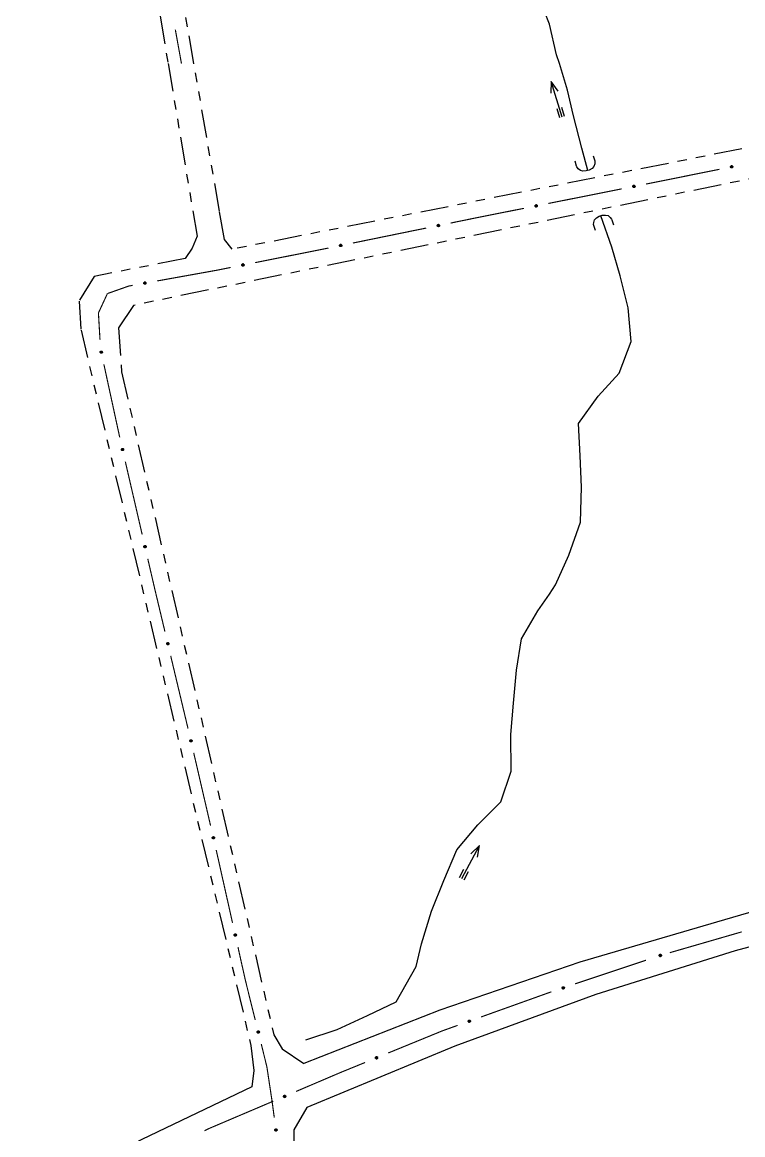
# Model space of a CAD drawing. Extents: x 211453 to 215163, y 4877397 to 4881305.
# Drawn here: x 214538.2 to 214653.8, y 4880039 to 4880217.6 of the extents above; entities that cross this region are included whole.
import ezdxf

# ---------------------------------------------------------------- set-up
doc = ezdxf.new("R2010")
doc.units = 0
doc.header["$LTSCALE"] = 1.5
doc.header["$MEASUREMENT"] = 0
doc.linetypes.add('TRACO_25', pattern=[8, 3, -1, 1, -1, 1, -1])
for name, color, linetype in [('HD-CURSO-PERENE', 170, 'CONTINUOUS'), ('HD-TXT-PERENE', 170, 'CONTINUOUS'), ('SV-EIXO-ROD-ESTR', 7, 'CONTINUOUS'), ('SV-EIXO-RUA-N-PAV', 6, 'CONTINUOUS'), ('SV-EST-MUNIC-PAV', 20, 'CONTINUOUS'), ('SV-PONTE-BUEIRO', 251, 'CONTINUOUS'), ('SV-RUA-NAO-PAV', 7, 'CONTINUOUS')]:
    doc.layers.add(name, color=color, linetype=linetype)

# ---------------------------------------------------------------- blocks, each defined once
blk = doc.blocks.new('COD035', base_point=(212390.061183, 4880219.475751))
at = {"layer": 'HD-TXT-PERENE'}
for p, q in [((212390.061183, 4880219.881482), (212391.561183, 4880219.881482)), ((212390.061183, 4880219.481482), (212396.061183, 4880219.481482)), ((212390.061183, 4880219.081482), (212391.561183, 4880219.081482))]:
    blk.add_line(p, q, dxfattribs=at)
blk.add_lwpolyline([(212394.261183, 4880218.881482), (212396.061183, 4880219.481482), (212394.261183, 4880220.081482)], dxfattribs=at)
blk = doc.blocks.new('COD119', base_point=(212064.968948, 4879535.165459))
at = {"layer": 'SV-PONTE-BUEIRO'}
blk.add_lwpolyline([(212063.458948, 4879533.165459), (212063.458948, 4879533.998793), (212063.458948, 4879534.123793), (212063.584781, 4879534.457126), (212063.836448, 4879534.832126), (212064.213948, 4879535.040459), (212064.717281, 4879535.165459), (212065.220614, 4879535.165459), (212065.723948, 4879535.040459), (212066.101448, 4879534.832126), (212066.353114, 4879534.457126), (212066.478948, 4879534.123793), (212066.478948, 4879533.998793), (212066.478948, 4879533.165459)], dxfattribs=at)

msp = doc.modelspace()

# ---------------------------------------------------------------- linework, layer by layer
at = {"layer": 'HD-CURSO-PERENE', "linetype": 'Continuous'}
for points in [[(214624.429985, 4880210.926844, 12.967783), (214623.900321, 4880212.345467, 12.967783), (214622.817649, 4880217.236268, 12.899104), (214620.384477, 4880223.407442, 12.771559)], [(214628.928963, 4880193.748971, 13.007028), (214627.966294, 4880197.320466, 12.997216), (214626.633187, 4880202.550348, 12.967783), (214625.710266, 4880206.652216, 12.967783), (214624.429985, 4880210.926844, 12.967783)], [(214583.680721, 4880054.23114, 13.880224), (214588.698822, 4880055.870581, 13.742867), (214593.61659, 4880058.110115, 13.742867), (214598.174436, 4880060.329703, 13.742867), (214601.394673, 4880065.976203, 13.742867), (214602.268197, 4880069.650282, 13.742867), (214603.844824, 4880074.89072, 13.742867), (214605.821576, 4880079.791052, 13.742867), (214607.918294, 4880084.711368, 13.742867), (214611.315299, 4880088.731367, 13.742867), (214614.99244, 4880092.431282, 13.742867), (214616.64924, 4880097.351665, 13.742867), (214616.605781, 4880103.252437, 13.742867), (214617.008024, 4880108.276705, 13.742867), (214617.479565, 4880113.553639, 13.507399), (214618.31646, 4880118.574162, 13.370042), (214620.913331, 4880123.074346, 13.370042), (214622.811144, 4880125.731376, 13.370042), (214623.770331, 4880127.274452, 13.350419), (214625.907136, 4880132.034741, 13.350419), (214627.763699, 4880137.295138, 13.350419), (214627.940363, 4880142.91584, 13.330797), (214627.737428, 4880147.976528, 13.330797), (214627.474421, 4880153.177243, 13.330797), (214630.59129, 4880157.517327, 13.232685), (214633.968475, 4880161.23729, 13.232685), (214635.92707, 4880166.319608, 13.213062), (214635.444442, 4880171.708955, 13.232685), (214634.157434, 4880176.856988, 13.232685), (214632.789987, 4880181.441955, 13.213062), (214631.020351, 4880186.50955, 13.075706)]]:
    msp.add_polyline3d(points, dxfattribs=at)
at = {"layer": 'SV-EIXO-ROD-ESTR', "const_width": 0.18}
for points in [[(214642.103905, 4880068.211037), (214653.630495, 4880071.548357)], [(214626.906285, 4880063.211423), (214638.290484, 4880067.006156)], [(214611.816926, 4880057.892725), (214623.113633, 4880061.940491)], [(214596.904093, 4880052.106008), (214605.234016, 4880055.513704)], [(214605.234016, 4880055.513704), (214605.633284, 4880055.677041)], [(214605.633284, 4880055.677041), (214608.051357, 4880056.54347)], [(214589.17273, 4880048.943177), (214593.201905, 4880050.591477)], [(214582.139426, 4880045.942379), (214588.577899, 4880048.68939)], [(214588.577899, 4880048.68939), (214589.17273, 4880048.943177)], [(214577.54017, 4880043.981043), (214578.29, 4880044.3)], [(214578.29, 4880044.3), (214578.460299, 4880044.372659)], [(214568.098232, 4880039.964693), (214577.54017, 4880043.981043)], [(214567.435169, 4880039.637642), (214568.098232, 4880039.964693)]]:
    msp.add_lwpolyline(points, dxfattribs=at)
at = {"layer": 'SV-EIXO-ROD-ESTR'}
for points in [[(214640.422552, 4880067.838833), (214640.445544, 4880067.882), (214640.474132, 4880067.914399), (214640.505752, 4880067.934558), (214640.53834, 4880067.945086), (214640.572892, 4880067.952102), (214640.609288, 4880067.95149), (214640.649533, 4880067.941863), (214640.692998, 4880067.919103), (214640.724262, 4880067.887637), (214640.745685, 4880067.857693), (214640.75862, 4880067.824345), (214640.764873, 4880067.790665), (214640.762987, 4880067.75288), (214640.752832, 4880067.712191), (214640.728889, 4880067.66904), (214640.700645, 4880067.637469), (214640.669547, 4880067.618773), (214640.635939, 4880067.605982), (214640.600578, 4880067.599242), (214640.564855, 4880067.600048), (214640.523905, 4880067.610346), (214640.481628, 4880067.634543), (214640.449819, 4880067.662354), (214640.430691, 4880067.69318), (214640.418843, 4880067.726552), (214640.411384, 4880067.761121), (214640.410476, 4880067.797733), (214640.422552, 4880067.838833)], [(214624.8378, 4880062.637963), (214624.859051, 4880062.682013), (214624.886322, 4880062.715527), (214624.917113, 4880062.736933), (214624.949255, 4880062.748753), (214624.983499, 4880062.757143), (214625.01989, 4880062.757984), (214625.060488, 4880062.749971), (214625.104826, 4880062.728964), (214625.137322, 4880062.69877), (214625.159922, 4880062.669706), (214625.174178, 4880062.6369), (214625.181771, 4880062.603497), (214625.181394, 4880062.565667), (214625.172872, 4880062.524605), (214625.15067, 4880062.480532), (214625.123708, 4880062.447859), (214625.093382, 4880062.427937), (214625.060311, 4880062.413814), (214625.025247, 4880062.405668), (214624.98952, 4880062.405049), (214624.948192, 4880062.413704), (214624.904983, 4880062.436194), (214624.872089, 4880062.462713), (214624.851746, 4880062.492751), (214624.838575, 4880062.525623), (214624.829743, 4880062.559867), (214624.827374, 4880062.596414), (214624.8378, 4880062.637963)], [(214609.76175, 4880057.273261), (214609.782013, 4880057.317774), (214609.80853, 4880057.351888), (214609.838836, 4880057.373975), (214609.870705, 4880057.38651), (214609.904754, 4880057.395662), (214609.941118, 4880057.397314), (214609.981884, 4880057.390209), (214610.026679, 4880057.370196), (214610.059841, 4880057.340735), (214610.083084, 4880057.312182), (214610.098068, 4880057.279703), (214610.106404, 4880057.246478), (214610.106872, 4880057.208648), (214610.099268, 4880057.167406), (214610.078054, 4880057.122849), (214610.051828, 4880057.089583), (214610.021954, 4880057.068989), (214609.989206, 4880057.054132), (214609.954333, 4880057.045206), (214609.918628, 4880057.043789), (214609.877118, 4880057.05152), (214609.833418, 4880057.073041), (214609.79994, 4880057.098819), (214609.778932, 4880057.128396), (214609.765031, 4880057.160966), (214609.755437, 4880057.195005), (214609.752254, 4880057.231489), (214609.76175, 4880057.273261)], [(214594.878336, 4880051.396225), (214594.896609, 4880051.441591), (214594.921591, 4880051.476845), (214594.95089, 4880051.500251), (214594.982174, 4880051.514184), (214595.015785, 4880051.524833), (214595.052039, 4880051.528093), (214595.09308, 4880051.522798), (214595.138717, 4880051.504786), (214595.173149, 4880051.476821), (214595.197633, 4880051.449325), (214595.21404, 4880051.41754), (214595.223837, 4880051.384716), (214595.225978, 4880051.346944), (214595.220206, 4880051.305406), (214595.200985, 4880051.259954), (214595.176256, 4880051.225561), (214595.147322, 4880051.203665), (214595.115264, 4880051.187374), (214595.08082, 4880051.176914), (214595.045213, 4880051.173919), (214595.003401, 4880051.179805), (214594.958791, 4880051.199372), (214594.924206, 4880051.223644), (214594.90191, 4880051.252262), (214594.886582, 4880051.284185), (214594.875491, 4880051.317766), (214594.870697, 4880051.354074), (214594.878336, 4880051.396225)], [(214580.124509, 4880045.202385), (214580.142102, 4880045.248019), (214580.166553, 4880045.283643), (214580.195499, 4880045.307484), (214580.226571, 4880045.321883), (214580.260019, 4880045.333033), (214580.296221, 4880045.336835), (214580.337336, 4880045.332154), (214580.383237, 4880045.314827), (214580.418084, 4880045.28738), (214580.442976, 4880045.260253), (214580.459856, 4880045.228717), (214580.470143, 4880045.196043), (214580.472849, 4880045.158308), (214580.467699, 4880045.116688), (214580.449159, 4880045.070954), (214580.424947, 4880045.036194), (214580.396344, 4880045.013869), (214580.364533, 4880044.9971), (214580.330249, 4880044.986125), (214580.294691, 4880044.982598), (214580.252796, 4880044.987859), (214580.207899, 4880045.006756), (214580.172954, 4880045.030508), (214580.150233, 4880045.058791), (214580.134429, 4880045.090481), (214580.122837, 4880045.123892), (214580.117501, 4880045.160124), (214580.124509, 4880045.202385)]]:
    msp.add_lwpolyline(points, close=True, dxfattribs=at)
for points in [[(214640.410476, 4880067.797733), (214640.692998, 4880067.919103)], [(214640.411384, 4880067.761121), (214640.724262, 4880067.887637)], [(214640.415513, 4880067.780607), (214640.704104, 4880067.902518)], [(214640.417822, 4880067.816789), (214640.668403, 4880067.927696)], [(214640.418447, 4880067.745942), (214640.729699, 4880067.872994)], [(214640.418843, 4880067.726552), (214640.745685, 4880067.857693)], [(214640.422552, 4880067.838833), (214640.649533, 4880067.941863)], [(214640.427382, 4880067.710174), (214640.75119, 4880067.83802)], [(214640.430691, 4880067.69318), (214640.75862, 4880067.824345)], [(214640.436032, 4880067.861837), (214640.622424, 4880067.944215)], [(214640.443802, 4880067.677993), (214640.758987, 4880067.806184)], [(214640.445544, 4880067.882), (214640.609288, 4880067.95149)], [(214640.449819, 4880067.662354), (214640.764873, 4880067.790665)], [(214640.461761, 4880067.900539), (214640.582861, 4880067.948387)], [(214640.468087, 4880067.64809), (214640.759679, 4880067.76945)], [(214640.474132, 4880067.914399), (214640.572892, 4880067.952102)], [(214640.481628, 4880067.634543), (214640.762987, 4880067.75288)], [(214640.506029, 4880067.624982), (214640.755128, 4880067.731197)], [(214640.523905, 4880067.610346), (214640.752832, 4880067.712191)], [(214640.549008, 4880067.609014), (214640.733538, 4880067.688012)], [(214640.564855, 4880067.600048), (214640.728889, 4880067.66904)], [(214640.586708, 4880067.601462), (214640.70874, 4880067.651)], [(214640.600578, 4880067.599242), (214640.700645, 4880067.637469)], [(214624.827374, 4880062.596414), (214625.104826, 4880062.728964)], [(214624.829743, 4880062.559867), (214625.137322, 4880062.69877)], [(214624.83309, 4880062.579502), (214625.116586, 4880062.712836)], [(214624.833953, 4880062.615748), (214625.079908, 4880062.736568)], [(214624.837405, 4880062.544982), (214625.143339, 4880062.684357)], [(214624.8378, 4880062.637963), (214625.060488, 4880062.749971)], [(214624.838575, 4880062.525623), (214625.159922, 4880062.669706)], [(214624.847761, 4880062.509599), (214625.166208, 4880062.650268)], [(214624.85035, 4880062.661487), (214625.033306, 4880062.751239)], [(214624.851746, 4880062.492751), (214625.174178, 4880062.6369)], [(214624.859051, 4880062.682013), (214625.01989, 4880062.757984)], [(214624.865453, 4880062.4781), (214625.17527, 4880062.618769)], [(214624.872089, 4880062.462713), (214625.181771, 4880062.603497)], [(214624.874514, 4880062.701185), (214624.993608, 4880062.753828)], [(214624.886322, 4880062.715527), (214624.983499, 4880062.757143)], [(214624.890911, 4880062.449189), (214625.177427, 4880062.582091)], [(214624.904983, 4880062.436194), (214625.181394, 4880062.565667)], [(214624.929746, 4880062.427614), (214625.174407, 4880062.543688)], [(214624.948192, 4880062.413704), (214625.172872, 4880062.524605)], [(214624.973328, 4880062.413375), (214625.154558, 4880062.499675)], [(214624.98952, 4880062.405049), (214625.15067, 4880062.480532)], [(214625.0113, 4880062.407334), (214625.131257, 4880062.461703)], [(214625.025247, 4880062.405668), (214625.123708, 4880062.447859)], [(214609.752254, 4880057.231489), (214610.026679, 4880057.370196)], [(214609.755437, 4880057.195005), (214610.059841, 4880057.340735)], [(214609.758346, 4880057.21471), (214610.038796, 4880057.354335)], [(214609.7584, 4880057.250966), (214610.001598, 4880057.377243)], [(214609.76175, 4880057.273261), (214609.981884, 4880057.390209)], [(214609.76343, 4880057.180294), (214610.066178, 4880057.326459)], [(214609.765031, 4880057.160966), (214610.083084, 4880057.312182)], [(214609.773773, 4880057.297059), (214609.954681, 4880057.390871)], [(214609.774573, 4880057.145151), (214610.089802, 4880057.29289)], [(214609.778932, 4880057.128396), (214610.098068, 4880057.279703)], [(214609.782013, 4880057.317774), (214609.941118, 4880057.397314)], [(214609.792963, 4880057.114054), (214610.099564, 4880057.2616)], [(214609.797045, 4880057.337286), (214609.914935, 4880057.392573)], [(214609.79994, 4880057.098819), (214610.106404, 4880057.246478)], [(214609.80853, 4880057.351888), (214609.904754, 4880057.395662)], [(214609.81906, 4880057.085719), (214610.102539, 4880057.22498)], [(214609.833418, 4880057.073041), (214610.106872, 4880057.208648)], [(214609.858366, 4880057.065016), (214610.100376, 4880057.186519)], [(214609.877118, 4880057.05152), (214610.099268, 4880057.167406)], [(214609.902255, 4880057.051752), (214610.081514, 4880057.142074)], [(214609.918628, 4880057.043789), (214610.078054, 4880057.122849)], [(214609.940352, 4880057.04656), (214610.059066, 4880057.103591)], [(214609.954333, 4880057.045206), (214610.051828, 4880057.089583)], [(214594.870697, 4880051.354074), (214595.138717, 4880051.504786)], [(214594.875491, 4880051.317766), (214595.173149, 4880051.476821)], [(214594.875976, 4880051.373803), (214595.113349, 4880051.510716)], [(214594.877526, 4880051.33758), (214595.151524, 4880051.489476)], [(214594.878336, 4880051.396225), (214595.09308, 4880051.522798)], [(214594.889294, 4880051.420532), (214595.065874, 4880051.522255)], [(214594.896609, 4880051.441591), (214595.052039, 4880051.528093)], [(214594.910764, 4880051.461749), (214595.026092, 4880051.522198)], [(214594.921591, 4880051.476845), (214595.015785, 4880051.524833)], [(214594.884127, 4880051.303424), (214595.180112, 4880051.46284)], [(214594.886582, 4880051.284185), (214595.197633, 4880051.449325)], [(214594.896814, 4880051.268808), (214595.205198, 4880051.430348)], [(214594.90191, 4880051.252262), (214595.21404, 4880051.41754)], [(214594.916562, 4880051.238555), (214595.216335, 4880051.399521)], [(214594.924206, 4880051.223644), (214595.223837, 4880051.384716)], [(214594.943887, 4880051.211402), (214595.220928, 4880051.363069)], [(214594.958791, 4880051.199372), (214595.225978, 4880051.346944)], [(214594.984071, 4880051.192458), (214595.220468, 4880051.324549)], [(214595.003401, 4880051.179805), (214595.220206, 4880051.305406)], [(214595.028503, 4880051.181149), (214595.203591, 4880051.279313)], [(214595.045213, 4880051.173919), (214595.200985, 4880051.259954)], [(214595.066793, 4880051.177647), (214595.182868, 4880051.239875)], [(214595.08082, 4880051.176914), (214595.176256, 4880051.225561)], [(214580.117501, 4880045.160124), (214580.383237, 4880045.314827)], [(214580.122484, 4880045.17993), (214580.357783, 4880045.320377)], [(214580.122837, 4880045.123892), (214580.418084, 4880045.28738)], [(214580.124509, 4880045.202385), (214580.337336, 4880045.332154)], [(214580.124575, 4880045.143734), (214580.396272, 4880045.299711)], [(214580.131687, 4880045.10968), (214580.425255, 4880045.273505)], [(214580.134429, 4880045.090481), (214580.442976, 4880045.260253)], [(214580.135102, 4880045.226853), (214580.310141, 4880045.331205)], [(214580.142102, 4880045.248019), (214580.296221, 4880045.336835)], [(214580.14489, 4880045.075258), (214580.450824, 4880045.241392)], [(214580.150233, 4880045.058791), (214580.459856, 4880045.228717)], [(214580.155953, 4880045.268387), (214580.270364, 4880045.330553)], [(214580.165087, 4880045.045304), (214580.462421, 4880045.210735)], [(214580.166553, 4880045.283643), (214580.260019, 4880045.333033)], [(214580.172954, 4880045.030508), (214580.470143, 4880045.196043)], [(214580.192816, 4880045.018563), (214580.467558, 4880045.174355)], [(214580.207899, 4880045.006756), (214580.472849, 4880045.158308)], [(214580.233279, 4880045.000222), (214580.467674, 4880045.135833)], [(214580.252796, 4880044.987859), (214580.467699, 4880045.116688)], [(214580.277875, 4880044.989578), (214580.451475, 4880045.09035)], [(214580.294691, 4880044.982598), (214580.449159, 4880045.070954)], [(214580.316213, 4880044.98665), (214580.431344, 4880045.050606)], [(214580.330249, 4880044.986125), (214580.424947, 4880045.036194)]]:
    msp.add_lwpolyline(points, dxfattribs=at)
at = {"layer": 'SV-EIXO-RUA-N-PAV', "const_width": 0.18}
for points in [[(214562.759727, 4880216.353101), (214562.809147, 4880216.062396)], [(214562.809147, 4880216.062396), (214563.647357, 4880211.432537)], [(214563.647357, 4880211.432537), (214563.738333, 4880210.930034)], [(214650.070383, 4880193.954046), (214641.248283, 4880192.173438)], [(214634.382924, 4880190.807121), (214622.613415, 4880188.466468)], [(214640.919097, 4880192.106997), (214638.306094, 4880191.587338)], [(214641.248283, 4880192.173438), (214640.919097, 4880192.106997)], [(214618.690245, 4880187.68625), (214611.824698, 4880186.320869)], [(214611.397159, 4880186.235843), (214606.925565, 4880185.32165)], [(214611.824698, 4880186.320869), (214611.397159, 4880186.235843)], [(214603.006628, 4880184.520445), (214591.249816, 4880182.11683)], [(214586.472446, 4880181.140124), (214575.561927, 4880178.972235)], [(214587.330878, 4880181.315625), (214586.472446, 4880181.140124)], [(214571.638624, 4880178.192686), (214569.676973, 4880177.802912)], [(214569.468253, 4880177.76144), (214559.835329, 4880176.030524)], [(214569.676973, 4880177.802912), (214569.468253, 4880177.76144)], [(214555.288861, 4880175.213581), (214552.100838, 4880174.088521)], [(214555.898382, 4880175.323104), (214555.288861, 4880175.213581)], [(214551.85, 4880174), (214550.703345, 4880171.518077)], [(214552.100838, 4880174.088521), (214551.85, 4880174)], [(214550.703345, 4880171.518077), (214550.414695, 4880170.893297)], [(214550.414695, 4880170.893297), (214550.665127, 4880166.588812)], [(214551.288218, 4880162.648987), (214553.832263, 4880150.92176)], [(214554.731555, 4880147.02417), (214557.432718, 4880135.332133)], [(214558.333106, 4880131.434788), (214559.233493, 4880127.537442)], [(214559.233493, 4880127.537442), (214559.39, 4880126.86)], [(214559.39, 4880126.86), (214561.082182, 4880119.75399)], [(214562.008806, 4880115.862799), (214564.788679, 4880104.189226)], [(214565.70305, 4880100.295159), (214568.40811, 4880088.604023)], [(214569.309796, 4880084.706978), (214569.36, 4880084.49)], [(214569.36, 4880084.49), (214571.933012, 4880072.997213)], [(214572.806901, 4880069.09384), (214573.899263, 4880064.214624)], [(214573.899263, 4880064.214624), (214574.01, 4880063.72)], [(214574.01, 4880063.72), (214575.577289, 4880057.41886)], [(214576.542794, 4880053.537134), (214577.266923, 4880050.625839)], [(214577.266923, 4880050.625839), (214577.44, 4880049.93)], [(214577.44, 4880049.93), (214578.228667, 4880044.706241)], [(214578.228667, 4880044.706241), (214578.29, 4880044.3)], [(214578.29, 4880044.3), (214578.630833, 4880041.733376)]]:
    msp.add_lwpolyline(points, dxfattribs=at)
at = {"layer": 'SV-EIXO-RUA-N-PAV'}
for points in [[(214652.193469, 4880194.270258), (214652.166991, 4880194.229137), (214652.135826, 4880194.199209), (214652.102648, 4880194.18173), (214652.069303, 4880194.173928), (214652.03429, 4880194.169789), (214651.998068, 4880194.173405), (214651.958756, 4880194.186322), (214651.917319, 4880194.212593), (214651.888759, 4880194.246534), (214651.869882, 4880194.278144), (214651.859745, 4880194.312446), (214651.856294, 4880194.346527), (214651.861294, 4880194.384028), (214651.874774, 4880194.42374), (214651.902199, 4880194.464767), (214651.932953, 4880194.493897), (214651.965488, 4880194.509961), (214652.000038, 4880194.519934), (214652.035834, 4880194.523731), (214652.071369, 4880194.519977), (214652.111329, 4880194.506334), (214652.151464, 4880194.478728), (214652.180868, 4880194.448386), (214652.197385, 4880194.416085), (214652.206437, 4880194.38185), (214652.211016, 4880194.346782), (214652.208897, 4880194.310221), (214652.193469, 4880194.270258)], [(214636.506901, 4880191.117289), (214636.480307, 4880191.076243), (214636.449057, 4880191.046404), (214636.41583, 4880191.029019), (214636.382462, 4880191.021313), (214636.347437, 4880191.017273), (214636.311226, 4880191.020992), (214636.27195, 4880191.034021), (214636.230589, 4880191.06041), (214636.202126, 4880191.094432), (214636.183339, 4880191.126096), (214636.1733, 4880191.160427), (214636.169946, 4880191.194517), (214636.175052, 4880191.232003), (214636.188644, 4880191.271677), (214636.216186, 4880191.312625), (214636.247024, 4880191.341668), (214636.279604, 4880191.35764), (214636.314182, 4880191.367514), (214636.349989, 4880191.37121), (214636.385513, 4880191.367355), (214636.425434, 4880191.353597), (214636.46549, 4880191.325878), (214636.494808, 4880191.295452), (214636.511233, 4880191.263104), (214636.520188, 4880191.228843), (214636.524666, 4880191.193763), (214636.522444, 4880191.157207), (214636.506901, 4880191.117289)], [(214620.814223, 4880187.996418), (214620.787628, 4880187.955372), (214620.756378, 4880187.925534), (214620.723151, 4880187.908149), (214620.689783, 4880187.900442), (214620.654758, 4880187.896403), (214620.618547, 4880187.900121), (214620.579272, 4880187.91315), (214620.53791, 4880187.93954), (214620.509447, 4880187.973561), (214620.49066, 4880188.005225), (214620.480621, 4880188.039556), (214620.477267, 4880188.073647), (214620.482373, 4880188.111133), (214620.495966, 4880188.150806), (214620.523508, 4880188.191755), (214620.554345, 4880188.220798), (214620.586925, 4880188.236769), (214620.621503, 4880188.246644), (214620.65731, 4880188.250339), (214620.692835, 4880188.246484), (214620.732755, 4880188.232726), (214620.772811, 4880188.205007), (214620.802129, 4880188.174581), (214620.818554, 4880188.142234), (214620.827509, 4880188.107972), (214620.831987, 4880188.072892), (214620.829765, 4880188.036336), (214620.814223, 4880187.996418)], [(214605.128915, 4880184.841977), (214605.10254, 4880184.80079), (214605.07145, 4880184.770784), (214605.038317, 4880184.753222), (214605.004991, 4880184.745337), (214604.969988, 4880184.74111), (214604.933758, 4880184.744635), (214604.894413, 4880184.757453), (214604.85291, 4880184.783621), (214604.824266, 4880184.81749), (214604.80531, 4880184.849052), (214604.795087, 4880184.883329), (214604.79155, 4880184.917401), (214604.796456, 4880184.954914), (214604.809836, 4880184.99466), (214604.837158, 4880185.035755), (214604.86784, 4880185.064963), (214604.900334, 4880185.081109), (214604.934859, 4880185.091168), (214604.970646, 4880185.095055), (214605.00619, 4880185.09139), (214605.046183, 4880185.077846), (214605.086387, 4880185.050342), (214605.115867, 4880185.020073), (214605.132465, 4880184.987814), (214605.141603, 4880184.953601), (214605.14627, 4880184.918545), (214605.144243, 4880184.881978), (214605.128915, 4880184.841977)], [(214589.453165, 4880181.637157), (214589.42679, 4880181.59597), (214589.395701, 4880181.565964), (214589.362567, 4880181.548402), (214589.329241, 4880181.540517), (214589.294238, 4880181.53629), (214589.258008, 4880181.539814), (214589.218663, 4880181.552633), (214589.177161, 4880181.578801), (214589.148516, 4880181.612669), (214589.12956, 4880181.644232), (214589.119337, 4880181.678509), (214589.115801, 4880181.712581), (214589.120706, 4880181.750094), (214589.134086, 4880181.78984), (214589.161408, 4880181.830935), (214589.19209, 4880181.860142), (214589.224584, 4880181.876288), (214589.259109, 4880181.886348), (214589.294896, 4880181.890234), (214589.33044, 4880181.88657), (214589.370434, 4880181.873026), (214589.410638, 4880181.845522), (214589.440118, 4880181.815253), (214589.456716, 4880181.782994), (214589.465854, 4880181.748781), (214589.47052, 4880181.713725), (214589.468493, 4880181.677158), (214589.453165, 4880181.637157)], [(214573.762654, 4880178.502492), (214573.736052, 4880178.461451), (214573.704797, 4880178.431618), (214573.671567, 4880178.414239), (214573.638198, 4880178.406538), (214573.603172, 4880178.402504), (214573.566962, 4880178.406229), (214573.527689, 4880178.419265), (214573.486331, 4880178.445661), (214573.457874, 4880178.479688), (214573.439093, 4880178.511354), (214573.429059, 4880178.545687), (214573.425711, 4880178.579778), (214573.430824, 4880178.617264), (214573.444423, 4880178.656935), (214573.471972, 4880178.697879), (214573.502814, 4880178.726916), (214573.535398, 4880178.742882), (214573.569977, 4880178.752751), (214573.605785, 4880178.75644), (214573.641309, 4880178.752579), (214573.681227, 4880178.738815), (214573.721278, 4880178.711088), (214573.750591, 4880178.680658), (214573.76701, 4880178.648307), (214573.775959, 4880178.614044), (214573.780432, 4880178.578963), (214573.778203, 4880178.542408), (214573.762654, 4880178.502492)], [(214558.02774, 4880175.593879), (214558.000389, 4880175.553333), (214557.968592, 4880175.524078), (214557.935048, 4880175.507312), (214557.901544, 4880175.500224), (214557.86645, 4880175.496835), (214557.830314, 4880175.501223), (214557.791287, 4880175.514978), (214557.750421, 4880175.542128), (214557.722593, 4880175.576671), (214557.704396, 4880175.608677), (214557.694994, 4880175.643189), (214557.692272, 4880175.677336), (214557.698072, 4880175.714721), (214557.712397, 4880175.754135), (214557.740692, 4880175.794567), (214557.772062, 4880175.823034), (214557.804933, 4880175.838399), (214557.839688, 4880175.847631), (214557.875557, 4880175.850663), (214557.911004, 4880175.84615), (214557.950663, 4880175.831656), (214557.990198, 4880175.803199), (214558.018948, 4880175.772236), (214558.034771, 4880175.73959), (214558.04309, 4880175.705168), (214558.046918, 4880175.670011), (214558.044019, 4880175.633503), (214558.02774, 4880175.593879)], [(214550.941328, 4880164.767276), (214550.982828, 4880164.741396), (214551.013204, 4880164.710667), (214551.031161, 4880164.677746), (214551.039444, 4880164.644517), (214551.044089, 4880164.609567), (214551.040998, 4880164.573297), (214551.028651, 4880164.533802), (214551.002982, 4880164.49199), (214550.969458, 4880164.462942), (214550.938124, 4880164.44361), (214550.903972, 4880164.432978), (214550.869944, 4880164.429034), (214550.832376, 4880164.433491), (214550.792473, 4880164.446395), (214550.751054, 4880164.473223), (214550.721481, 4880164.503553), (214550.704948, 4880164.535852), (214550.694477, 4880164.570254), (214550.690162, 4880164.605992), (214550.693401, 4880164.641578), (214550.706466, 4880164.68173), (214550.733488, 4880164.72226), (214550.763401, 4880164.7521), (214550.79546, 4880164.769083), (214550.829561, 4880164.778629), (214550.864558, 4880164.783715), (214550.901147, 4880164.782125), (214550.941328, 4880164.767276)], [(214554.356275, 4880149.137614), (214554.398119, 4880149.112293), (214554.428903, 4880149.081975), (214554.447301, 4880149.049297), (214554.456029, 4880149.016182), (214554.461143, 4880148.981298), (214554.458539, 4880148.94499), (214554.446722, 4880148.905333), (214554.421616, 4880148.863179), (214554.388485, 4880148.833685), (214554.357414, 4880148.813934), (214554.323407, 4880148.802844), (214554.289436, 4880148.798445), (214554.251811, 4880148.802397), (214554.211738, 4880148.814764), (214554.169963, 4880148.841035), (214554.139986, 4880148.870965), (214554.123021, 4880148.90304), (214554.112089, 4880148.937298), (214554.107295, 4880148.972975), (214554.110057, 4880149.0086), (214554.122581, 4880149.048925), (214554.149057, 4880149.089813), (214554.178568, 4880149.120052), (214554.210395, 4880149.137463), (214554.244365, 4880149.147467), (214554.279291, 4880149.153021), (214554.315898, 4880149.151923), (214554.356275, 4880149.137614)], [(214557.957825, 4880133.548232), (214557.999669, 4880133.522911), (214558.030454, 4880133.492593), (214558.048851, 4880133.459915), (214558.057579, 4880133.4268), (214558.062693, 4880133.391916), (214558.060089, 4880133.355608), (214558.048273, 4880133.31595), (214558.023167, 4880133.273797), (214557.990036, 4880133.244303), (214557.958964, 4880133.224552), (214557.924958, 4880133.213462), (214557.890986, 4880133.209063), (214557.853361, 4880133.213015), (214557.813289, 4880133.225382), (214557.771513, 4880133.251653), (214557.741537, 4880133.281583), (214557.724571, 4880133.313657), (214557.713639, 4880133.347916), (214557.708846, 4880133.383592), (214557.711607, 4880133.419218), (214557.724132, 4880133.459542), (214557.750607, 4880133.500431), (214557.780118, 4880133.53067), (214557.811946, 4880133.548081), (214557.845916, 4880133.558085), (214557.880842, 4880133.563639), (214557.917448, 4880133.562541), (214557.957825, 4880133.548232)], [(214561.619295, 4880117.973668), (214561.661309, 4880117.948629), (214561.692297, 4880117.918519), (214561.710914, 4880117.885966), (214561.719865, 4880117.85291), (214561.725214, 4880117.818061), (214561.722854, 4880117.781737), (214561.711305, 4880117.742), (214561.686484, 4880117.699679), (214561.653553, 4880117.669962), (214561.622615, 4880117.650002), (214561.588684, 4880117.638684), (214561.554743, 4880117.634055), (214561.517092, 4880117.637754), (214561.476937, 4880117.649851), (214561.434985, 4880117.67584), (214561.404808, 4880117.705567), (214561.387627, 4880117.737527), (214561.376464, 4880117.771711), (214561.371431, 4880117.807354), (214561.373952, 4880117.842998), (214561.386205, 4880117.883405), (214561.412404, 4880117.924472), (214561.44171, 4880117.954909), (214561.47342, 4880117.972534), (214561.507322, 4880117.982766), (214561.54221, 4880117.988555), (214561.578823, 4880117.987704), (214561.619295, 4880117.973668)], [(214565.334858, 4880102.374797), (214565.37671, 4880102.34949), (214565.407505, 4880102.319182), (214565.425914, 4880102.28651), (214565.434653, 4880102.253398), (214565.439778, 4880102.218516), (214565.437186, 4880102.182207), (214565.425383, 4880102.142545), (214565.400291, 4880102.100384), (214565.36717, 4880102.070878), (214565.336105, 4880102.051117), (214565.302102, 4880102.040016), (214565.268132, 4880102.035605), (214565.230506, 4880102.039545), (214565.190429, 4880102.051898), (214565.148645, 4880102.078155), (214565.118659, 4880102.108076), (214565.101683, 4880102.140144), (214565.090739, 4880102.174399), (214565.085934, 4880102.210074), (214565.088683, 4880102.245701), (214565.101194, 4880102.286029), (214565.127656, 4880102.326927), (214565.157157, 4880102.357176), (214565.188979, 4880102.374597), (214565.222945, 4880102.384612), (214565.25787, 4880102.390178), (214565.294477, 4880102.389092), (214565.334858, 4880102.374797)], [(214568.933812, 4880086.820297), (214568.975663, 4880086.79499), (214569.006458, 4880086.764682), (214569.024867, 4880086.732011), (214569.033606, 4880086.698899), (214569.038731, 4880086.664016), (214569.036139, 4880086.627707), (214569.024336, 4880086.588046), (214568.999244, 4880086.545884), (214568.966123, 4880086.516379), (214568.935058, 4880086.496617), (214568.901055, 4880086.485517), (214568.867085, 4880086.481106), (214568.829459, 4880086.485045), (214568.789382, 4880086.497399), (214568.747598, 4880086.523656), (214568.717612, 4880086.553576), (214568.700636, 4880086.585645), (214568.689692, 4880086.6199), (214568.684887, 4880086.655575), (214568.687636, 4880086.691201), (214568.700147, 4880086.73153), (214568.726609, 4880086.772427), (214568.75611, 4880086.802676), (214568.787932, 4880086.820098), (214568.821899, 4880086.830112), (214568.856823, 4880086.835678), (214568.89343, 4880086.834592), (214568.933812, 4880086.820297)], [(214572.445988, 4880071.209785), (214572.487658, 4880071.184181), (214572.518236, 4880071.153654), (214572.536412, 4880071.120852), (214572.544915, 4880071.087679), (214572.549791, 4880071.05276), (214572.54694, 4880071.016471), (214572.534855, 4880070.976895), (214572.509463, 4880070.934913), (214572.476133, 4880070.905644), (214572.444928, 4880070.886105), (214572.410846, 4880070.875247), (214572.376846, 4880070.871078), (214572.339248, 4880070.875285), (214572.299261, 4880070.887925), (214572.257665, 4880070.914478), (214572.227892, 4880070.944612), (214572.211146, 4880070.976801), (214572.200447, 4880071.011133), (214572.195895, 4880071.046841), (214572.198899, 4880071.082447), (214572.211697, 4880071.122685), (214572.23845, 4880071.163393), (214572.268165, 4880071.193431), (214572.30011, 4880071.210626), (214572.334148, 4880071.220398), (214572.369111, 4880071.225715), (214572.405709, 4880071.224368), (214572.445988, 4880071.209785)], [(214576.132186, 4880055.644), (214576.174447, 4880055.619383), (214576.205735, 4880055.589584), (214576.224677, 4880055.557219), (214576.233959, 4880055.524255), (214576.239656, 4880055.489461), (214576.23766, 4880055.453115), (214576.226509, 4880055.413265), (214576.202112, 4880055.370698), (214576.16948, 4880055.340652), (214576.138743, 4880055.320384), (214576.104927, 4880055.308727), (214576.071034, 4880055.303759), (214576.033348, 4880055.307081), (214575.993074, 4880055.318775), (214575.950865, 4880055.344343), (214575.920391, 4880055.373768), (214575.902891, 4880055.405553), (214575.891387, 4880055.439624), (214575.885997, 4880055.475215), (214575.888162, 4880055.510882), (214575.90001, 4880055.551411), (214575.925797, 4880055.592737), (214575.954797, 4880055.623466), (214575.986329, 4880055.641407), (214576.020127, 4880055.651978), (214576.054955, 4880055.658116), (214576.091575, 4880055.657631), (214576.132186, 4880055.644)], [(214578.98432, 4880039.907702), (214579.023572, 4880039.878525), (214579.051341, 4880039.845422), (214579.066556, 4880039.811147), (214579.072103, 4880039.777353), (214579.073883, 4880039.742141), (214579.067846, 4880039.706244), (214579.052321, 4880039.667886), (214579.023329, 4880039.628305), (214578.987549, 4880039.602087), (214578.954743, 4880039.585373), (214578.919838, 4880039.57756), (214578.885602, 4880039.576404), (214578.848522, 4880039.583908), (214578.809804, 4880039.600021), (214578.770709, 4880039.630137), (214578.743708, 4880039.662776), (214578.729862, 4880039.696316), (214578.72223, 4880039.731457), (214578.720842, 4880039.767427), (214578.726972, 4880039.80263), (214578.743266, 4880039.841584), (214578.773501, 4880039.879777), (214578.805748, 4880039.907079), (214578.839084, 4880039.921392), (214578.87385, 4880039.928127), (214578.909145, 4880039.930343), (214578.945482, 4880039.925777), (214578.98432, 4880039.907702)]]:
    msp.add_lwpolyline(points, close=True, dxfattribs=at)
for points in [[(214652.180868, 4880194.448386), (214651.856294, 4880194.346527)], [(214652.197385, 4880194.416085), (214651.859745, 4880194.312446)], [(214652.185572, 4880194.432303), (214651.860879, 4880194.330576)], [(214652.151464, 4880194.478728), (214651.861294, 4880194.384028)], [(214652.16384, 4880194.46411), (214651.863223, 4880194.367242)], [(214652.199279, 4880194.398877), (214651.86602, 4880194.298204)], [(214652.206437, 4880194.38185), (214651.869882, 4880194.278144)], [(214652.127935, 4880194.490272), (214651.870917, 4880194.404988)], [(214652.111329, 4880194.506334), (214651.874774, 4880194.42374)], [(214652.205231, 4880194.362493), (214651.88455, 4880194.261575)], [(214652.211016, 4880194.346782), (214651.888759, 4880194.246534)], [(214652.086422, 4880194.509734), (214651.895999, 4880194.446243)], [(214652.071369, 4880194.519977), (214651.902199, 4880194.464767)], [(214652.205292, 4880194.327704), (214651.907619, 4880194.230038)], [(214652.049473, 4880194.520373), (214651.923768, 4880194.481081)], [(214652.035834, 4880194.523731), (214651.932953, 4880194.493897)], [(214652.208897, 4880194.310221), (214651.917319, 4880194.212593)], [(214652.200003, 4880194.291836), (214651.94112, 4880194.201999)], [(214652.193469, 4880194.270258), (214651.958756, 4880194.186322)], [(214652.178136, 4880194.248445), (214651.985578, 4880194.181739)], [(214652.166991, 4880194.229137), (214651.998068, 4880194.173405)], [(214652.149299, 4880194.212), (214652.024661, 4880194.174315)], [(214652.135826, 4880194.199209), (214652.03429, 4880194.169789)], [(214636.494808, 4880191.295452), (214636.169946, 4880191.194517)], [(214636.511233, 4880191.263104), (214636.1733, 4880191.160427)], [(214636.499466, 4880191.279356), (214636.174485, 4880191.178553)], [(214636.46549, 4880191.325878), (214636.175052, 4880191.232003)], [(214636.477825, 4880191.311224), (214636.176933, 4880191.215212)], [(214636.513078, 4880191.24589), (214636.179534, 4880191.146167)], [(214636.520188, 4880191.228843), (214636.183339, 4880191.126096)], [(214636.441994, 4880191.337488), (214636.184734, 4880191.252936)], [(214636.425434, 4880191.353597), (214636.188644, 4880191.271677)], [(214636.518926, 4880191.20949), (214636.197959, 4880191.109485)], [(214636.524666, 4880191.193763), (214636.202126, 4880191.094432)], [(214636.400537, 4880191.357068), (214636.209934, 4880191.29412)], [(214636.385513, 4880191.367355), (214636.216186, 4880191.312625)], [(214636.518888, 4880191.174701), (214636.220939, 4880191.077883)], [(214636.522444, 4880191.157207), (214636.230589, 4880191.06041)], [(214636.363619, 4880191.367812), (214636.237802, 4880191.328878)], [(214636.349989, 4880191.37121), (214636.247024, 4880191.341668)], [(214636.513497, 4880191.138848), (214636.254359, 4880191.049748)], [(214636.506901, 4880191.117289), (214636.27195, 4880191.034021)], [(214636.491507, 4880191.09552), (214636.298759, 4880191.029362)], [(214636.480307, 4880191.076243), (214636.311226, 4880191.020992)], [(214636.462566, 4880191.059157), (214636.337822, 4880191.021827)], [(214636.449057, 4880191.046404), (214636.347437, 4880191.017273)], [(214620.802129, 4880188.174581), (214620.477267, 4880188.073647)], [(214620.818554, 4880188.142234), (214620.480621, 4880188.039556)], [(214620.806788, 4880188.158485), (214620.481806, 4880188.057682)], [(214620.772811, 4880188.205007), (214620.482373, 4880188.111133)], [(214620.785146, 4880188.190353), (214620.484254, 4880188.094341)], [(214620.820399, 4880188.125019), (214620.486855, 4880188.025296)], [(214620.827509, 4880188.107972), (214620.49066, 4880188.005225)], [(214620.749315, 4880188.216617), (214620.492055, 4880188.132065)], [(214620.732755, 4880188.232726), (214620.495966, 4880188.150806)], [(214620.826247, 4880188.088619), (214620.50528, 4880187.988614)], [(214620.831987, 4880188.072892), (214620.509447, 4880187.973561)], [(214620.707858, 4880188.236197), (214620.517255, 4880188.173249)], [(214620.692835, 4880188.246484), (214620.523508, 4880188.191755)], [(214620.826209, 4880188.05383), (214620.52826, 4880187.957012)], [(214620.829765, 4880188.036336), (214620.53791, 4880187.93954)], [(214620.67094, 4880188.246942), (214620.545123, 4880188.208007)], [(214620.65731, 4880188.250339), (214620.554345, 4880188.220798)], [(214620.820819, 4880188.017977), (214620.56168, 4880187.928877)], [(214620.814223, 4880187.996418), (214620.579272, 4880187.91315)], [(214620.798828, 4880187.974649), (214620.606081, 4880187.908491)], [(214620.787628, 4880187.955372), (214620.618547, 4880187.900121)], [(214620.769887, 4880187.938286), (214620.645143, 4880187.900956)], [(214620.756378, 4880187.925534), (214620.654758, 4880187.896403)], [(214605.115867, 4880185.020073), (214604.79155, 4880184.917401)], [(214605.132465, 4880184.987814), (214604.795087, 4880184.883329)], [(214605.120612, 4880185.004002), (214604.796175, 4880184.901461)], [(214605.086387, 4880185.050342), (214604.796456, 4880184.954914)], [(214605.0988, 4880185.035754), (214604.798427, 4880184.938133)], [(214605.134403, 4880184.97061), (214604.801397, 4880184.869103)], [(214605.141603, 4880184.953601), (214604.80531, 4880184.849052)], [(214605.06283, 4880185.061826), (214604.806026, 4880184.975898)], [(214605.046183, 4880185.077846), (214604.809836, 4880184.99466)], [(214605.140445, 4880184.934241), (214604.820019, 4880184.83252)], [(214605.14627, 4880184.918545), (214604.824266, 4880184.81749)], [(214605.021268, 4880185.081184), (214604.831005, 4880185.017216)], [(214605.00619, 4880185.09139), (214604.837158, 4880185.035755)], [(214605.140594, 4880184.899453), (214604.843167, 4880184.801042)], [(214605.144243, 4880184.881978), (214604.85291, 4880184.783621)], [(214604.984293, 4880185.09173), (214604.858687, 4880185.052123)], [(214604.970646, 4880185.095055), (214604.86784, 4880185.064963)], [(214605.135395, 4880184.863571), (214604.876737, 4880184.773086)], [(214605.128915, 4880184.841977), (214604.894413, 4880184.757453)], [(214605.113637, 4880184.820126), (214604.921246, 4880184.752938)], [(214605.10254, 4880184.80079), (214604.933758, 4880184.744635)], [(214605.084891, 4880184.783609), (214604.960348, 4880184.745612)], [(214605.07145, 4880184.770784), (214604.969988, 4880184.74111)], [(214589.410638, 4880181.845522), (214589.120706, 4880181.750094)], [(214589.423051, 4880181.830934), (214589.122677, 4880181.733313)], [(214589.38708, 4880181.857006), (214589.130276, 4880181.771078)], [(214589.370434, 4880181.873026), (214589.134086, 4880181.78984)], [(214589.345518, 4880181.876364), (214589.155255, 4880181.812396)], [(214589.33044, 4880181.88657), (214589.161408, 4880181.830935)], [(214589.308543, 4880181.88691), (214589.182937, 4880181.847303)], [(214589.294896, 4880181.890234), (214589.19209, 4880181.860142)], [(214589.440118, 4880181.815253), (214589.115801, 4880181.712581)], [(214589.456716, 4880181.782994), (214589.119337, 4880181.678509)], [(214589.444863, 4880181.799182), (214589.120425, 4880181.696641)], [(214589.458653, 4880181.76579), (214589.125648, 4880181.664283)], [(214589.465854, 4880181.748781), (214589.12956, 4880181.644232)], [(214589.464696, 4880181.729421), (214589.144269, 4880181.6277)], [(214589.47052, 4880181.713725), (214589.148516, 4880181.612669)], [(214589.464844, 4880181.694633), (214589.167418, 4880181.596221)], [(214589.468493, 4880181.677158), (214589.177161, 4880181.578801)], [(214589.459645, 4880181.658751), (214589.200988, 4880181.568266)], [(214589.453165, 4880181.637157), (214589.218663, 4880181.552633)], [(214589.437887, 4880181.615306), (214589.245497, 4880181.548118)], [(214589.42679, 4880181.59597), (214589.258008, 4880181.539814)], [(214589.409141, 4880181.578789), (214589.284599, 4880181.540792)], [(214589.395701, 4880181.565964), (214589.294238, 4880181.53629)], [(214573.750591, 4880178.680658), (214573.425711, 4880178.579778)], [(214573.76701, 4880178.648307), (214573.429059, 4880178.545687)], [(214573.755246, 4880178.66456), (214573.430248, 4880178.563813)], [(214573.721278, 4880178.711088), (214573.430824, 4880178.617264)], [(214573.73361, 4880178.696433), (214573.432702, 4880178.600472)], [(214573.768852, 4880178.631093), (214573.435292, 4880178.531426)], [(214573.775959, 4880178.614044), (214573.439093, 4880178.511354)], [(214573.697784, 4880178.722703), (214573.44051, 4880178.638194)], [(214573.681227, 4880178.738815), (214573.444423, 4880178.656935)], [(214573.774694, 4880178.594691), (214573.45371, 4880178.494741)], [(214573.780432, 4880178.578963), (214573.457874, 4880178.479688)], [(214573.65633, 4880178.74229), (214573.465716, 4880178.679374)], [(214573.641309, 4880178.752579), (214573.471972, 4880178.697879)], [(214573.774651, 4880178.559903), (214573.476685, 4880178.463135)], [(214573.778203, 4880178.542408), (214573.486331, 4880178.445661)], [(214573.619414, 4880178.75304), (214573.493591, 4880178.714128)], [(214573.605785, 4880178.75644), (214573.502814, 4880178.726916)], [(214573.769253, 4880178.52405), (214573.5101, 4880178.434995)], [(214573.762654, 4880178.502492), (214573.527689, 4880178.419265)], [(214573.747256, 4880178.480726), (214573.554497, 4880178.414601)], [(214573.736052, 4880178.461451), (214573.566962, 4880178.406229)], [(214573.718309, 4880178.444368), (214573.593558, 4880178.407059)], [(214573.704797, 4880178.431618), (214573.603172, 4880178.402504)], [(214558.018948, 4880175.772236), (214557.692272, 4880175.677336)], [(214558.034771, 4880175.73959), (214557.694994, 4880175.643189)], [(214558.023307, 4880175.756056), (214557.696515, 4880175.661289)], [(214557.990198, 4880175.803199), (214557.698072, 4880175.714721)], [(214558.00226, 4880175.78832), (214557.699641, 4880175.697897)], [(214558.036297, 4880175.722344), (214557.700963, 4880175.628816)], [(214558.04309, 4880175.705168), (214557.704396, 4880175.608677)], [(214557.966922, 4880175.815243), (214557.70814, 4880175.73547)], [(214557.950663, 4880175.831656), (214557.712397, 4880175.754135)], [(214558.04147, 4880175.685841), (214557.718706, 4880175.591799)], [(214558.046918, 4880175.670011), (214557.722593, 4880175.576671)], [(214557.925834, 4880175.835587), (214557.734098, 4880175.77618)], [(214557.911004, 4880175.84615), (214557.740692, 4880175.794567)], [(214558.040788, 4880175.651059), (214557.741096, 4880175.559777)], [(214558.044019, 4880175.633503), (214557.750421, 4880175.542128)], [(214557.889121, 4880175.847014), (214557.762605, 4880175.810416)], [(214557.875557, 4880175.850663), (214557.772062, 4880175.823034)], [(214558.034734, 4880175.615312), (214557.77399, 4880175.531028)], [(214558.02774, 4880175.593879), (214557.791287, 4880175.514978)], [(214558.011944, 4880175.572399), (214557.818005, 4880175.509823)], [(214558.000389, 4880175.553333), (214557.830314, 4880175.501223)], [(214557.982335, 4880175.536578), (214557.856921, 4880175.501565)], [(214557.968592, 4880175.524078), (214557.86645, 4880175.496835)], [(214550.690162, 4880164.605992), (214550.721481, 4880164.503553)], [(214550.693323, 4880164.619678), (214550.734429, 4880164.494555)], [(214550.693401, 4880164.641578), (214550.751054, 4880164.473223)], [(214550.703426, 4880164.656777), (214550.769665, 4880164.467292)], [(214550.706466, 4880164.68173), (214550.792473, 4880164.446395)], [(214550.722286, 4880164.698567), (214550.811279, 4880164.442809)], [(214550.733488, 4880164.72226), (214550.832376, 4880164.433491)], [(214550.747926, 4880164.734847), (214550.849132, 4880164.435662)], [(214550.763401, 4880164.7521), (214550.869944, 4880164.429034)], [(214550.779415, 4880164.757037), (214550.885828, 4880164.433849)], [(214550.79546, 4880164.769083), (214550.903972, 4880164.432978)], [(214550.812639, 4880164.771226), (214550.918122, 4880164.439458)], [(214550.829561, 4880164.778629), (214550.938124, 4880164.44361)], [(214550.848933, 4880164.777703), (214550.954479, 4880164.458516)], [(214550.864558, 4880164.783715), (214550.969458, 4880164.462942)], [(214550.883717, 4880164.778267), (214550.985679, 4880164.482039)], [(214550.901147, 4880164.782125), (214551.002982, 4880164.49199)], [(214550.919659, 4880164.773498), (214551.013231, 4880164.515941)], [(214550.941328, 4880164.767276), (214551.028651, 4880164.533802)], [(214550.963361, 4880164.752261), (214551.032845, 4880164.560688)], [(214550.982828, 4880164.741396), (214551.040998, 4880164.573297)], [(214551.000219, 4880164.723954), (214551.039703, 4880164.599875)], [(214551.013204, 4880164.710667), (214551.044089, 4880164.609567)], [(214554.107295, 4880148.972975), (214554.139986, 4880148.870965)], [(214554.110057, 4880149.0086), (214554.169963, 4880148.841035)], [(214554.110272, 4880148.986702), (214554.153054, 4880148.862141)], [(214554.119877, 4880149.023933), (214554.188652, 4880148.835354)], [(214554.122581, 4880149.048925), (214554.211738, 4880148.814764)], [(214554.138174, 4880149.065972), (214554.230591, 4880148.811431)], [(214554.149057, 4880149.089813), (214554.251811, 4880148.802397)], [(214554.163325, 4880149.102593), (214554.268536, 4880148.804793)], [(214554.178568, 4880149.120052), (214554.289436, 4880148.798445)], [(214554.194513, 4880149.125203), (214554.305254, 4880148.803472)], [(214554.210395, 4880149.137463), (214554.323407, 4880148.802844)], [(214554.227545, 4880149.139837), (214554.337469, 4880148.809514)], [(214554.244365, 4880149.147467), (214554.357414, 4880148.813934)], [(214554.263748, 4880149.1468), (214554.373567, 4880148.829058)], [(214554.279291, 4880149.153021), (214554.388485, 4880148.833685)], [(214554.298522, 4880149.147831), (214554.404448, 4880148.852998)], [(214554.315898, 4880149.151923), (214554.421616, 4880148.863179)], [(214554.334524, 4880149.143545), (214554.431543, 4880148.887266)], [(214554.356275, 4880149.137614), (214554.446722, 4880148.905333)], [(214554.378507, 4880149.122896), (214554.450555, 4880148.932272)], [(214554.398119, 4880149.112293), (214554.458539, 4880148.94499)], [(214554.415742, 4880149.095086), (214554.456887, 4880148.971547)], [(214554.428903, 4880149.081975), (214554.461143, 4880148.981298)], [(214557.708846, 4880133.383592), (214557.741537, 4880133.281583)], [(214557.711607, 4880133.419218), (214557.771513, 4880133.251653)], [(214557.711823, 4880133.39732), (214557.754604, 4880133.272759)], [(214557.721427, 4880133.43455), (214557.790202, 4880133.245972)], [(214557.724132, 4880133.459542), (214557.813289, 4880133.225382)], [(214557.739724, 4880133.47659), (214557.832141, 4880133.222049)], [(214557.750607, 4880133.500431), (214557.853361, 4880133.213015)], [(214557.764875, 4880133.513211), (214557.870087, 4880133.215411)], [(214557.780118, 4880133.53067), (214557.890986, 4880133.209063)], [(214557.796064, 4880133.535821), (214557.906804, 4880133.21409)], [(214557.811946, 4880133.548081), (214557.924958, 4880133.213462)], [(214557.829095, 4880133.550455), (214557.939019, 4880133.220132)], [(214557.845916, 4880133.558085), (214557.958964, 4880133.224552)], [(214557.865299, 4880133.557418), (214557.975118, 4880133.239676)], [(214557.880842, 4880133.563639), (214557.990036, 4880133.244303)], [(214557.900072, 4880133.558449), (214558.005999, 4880133.263615)], [(214557.917448, 4880133.562541), (214558.023167, 4880133.273797)], [(214557.936074, 4880133.554162), (214558.033093, 4880133.297884)], [(214557.957825, 4880133.548232), (214558.048273, 4880133.31595)], [(214557.980057, 4880133.533514), (214558.052106, 4880133.34289)], [(214557.999669, 4880133.522911), (214558.060089, 4880133.355608)], [(214558.017292, 4880133.505704), (214558.058437, 4880133.382165)], [(214558.030454, 4880133.492593), (214558.062693, 4880133.391916)], [(214561.371431, 4880117.807354), (214561.404808, 4880117.705567)], [(214561.373952, 4880117.842998), (214561.434985, 4880117.67584)], [(214561.374315, 4880117.821101), (214561.417935, 4880117.696832)], [(214561.383669, 4880117.858396), (214561.453712, 4880117.670284)], [(214561.386205, 4880117.883405), (214561.476937, 4880117.649851)], [(214561.401682, 4880117.900558), (214561.495811, 4880117.646645)], [(214561.412404, 4880117.924472), (214561.517092, 4880117.637754)], [(214561.426586, 4880117.937347), (214561.533801, 4880117.640263)], [(214561.44171, 4880117.954909), (214561.554743, 4880117.634055)], [(214561.457621, 4880117.960167), (214561.570526, 4880117.639189)], [(214561.47342, 4880117.972534), (214561.588684, 4880117.638684)], [(214561.490553, 4880117.975023), (214561.6027, 4880117.645448)], [(214561.507322, 4880117.982766), (214561.622615, 4880117.650002)], [(214561.526709, 4880117.98223), (214561.638666, 4880117.665234)], [(214561.54221, 4880117.988555), (214561.653553, 4880117.669962)], [(214561.561475, 4880117.983495), (214561.669385, 4880117.689382)], [(214561.578823, 4880117.987704), (214561.686484, 4880117.699679)], [(214561.597505, 4880117.979451), (214561.696248, 4880117.723832)], [(214561.619295, 4880117.973668), (214561.711305, 4880117.742)], [(214561.641626, 4880117.959099), (214561.714957, 4880117.768965)], [(214561.661309, 4880117.948629), (214561.722854, 4880117.781737)], [(214561.679048, 4880117.931541), (214561.721024, 4880117.808282)], [(214561.692297, 4880117.918519), (214561.725214, 4880117.818061)], [(214565.085934, 4880102.210074), (214565.118659, 4880102.108076)], [(214565.088683, 4880102.245701), (214565.148645, 4880102.078155)], [(214565.088906, 4880102.223803), (214565.131729, 4880102.099256)], [(214565.098498, 4880102.261036), (214565.167336, 4880102.07248)], [(214565.101194, 4880102.286029), (214565.190429, 4880102.051898)], [(214565.116781, 4880102.303082), (214565.209283, 4880102.048572)], [(214565.127656, 4880102.326927), (214565.230506, 4880102.039545)], [(214565.14192, 4880102.339711), (214565.247231, 4880102.041946)], [(214565.157157, 4880102.357176), (214565.268132, 4880102.035605)], [(214565.173101, 4880102.362332), (214565.283948, 4880102.040638)], [(214565.188979, 4880102.374597), (214565.302102, 4880102.040016)], [(214565.206127, 4880102.376976), (214565.316162, 4880102.046691)], [(214565.222945, 4880102.384612), (214565.336105, 4880102.051117)], [(214565.242329, 4880102.383952), (214565.352253, 4880102.066246)], [(214565.25787, 4880102.390178), (214565.36717, 4880102.070878)], [(214565.277102, 4880102.384995), (214565.383127, 4880102.090196)], [(214565.294477, 4880102.389092), (214565.400291, 4880102.100384)], [(214565.313105, 4880102.38072), (214565.41021, 4880102.124474)], [(214565.334858, 4880102.374797), (214565.425383, 4880102.142545)], [(214565.357095, 4880102.360086), (214565.429207, 4880102.169486)], [(214565.37671, 4880102.34949), (214565.437186, 4880102.182207)], [(214565.39434, 4880102.332288), (214565.435526, 4880102.208764)], [(214565.407505, 4880102.319182), (214565.439778, 4880102.218516)], [(214568.684887, 4880086.655575), (214568.717612, 4880086.553576)], [(214568.687636, 4880086.691201), (214568.747598, 4880086.523656)], [(214568.687859, 4880086.669303), (214568.730682, 4880086.544756)], [(214568.697451, 4880086.706537), (214568.766289, 4880086.517981)], [(214568.700147, 4880086.73153), (214568.789382, 4880086.497399)], [(214568.715734, 4880086.748583), (214568.808236, 4880086.494073)], [(214568.726609, 4880086.772427), (214568.829459, 4880086.485045)], [(214568.740873, 4880086.785212), (214568.846184, 4880086.487447)], [(214568.75611, 4880086.802676), (214568.867085, 4880086.481106)], [(214568.772054, 4880086.807832), (214568.882901, 4880086.486138)], [(214568.787932, 4880086.820098), (214568.901055, 4880086.485517)], [(214568.80508, 4880086.822477), (214568.915115, 4880086.492191)], [(214568.821899, 4880086.830112), (214568.935058, 4880086.496617)], [(214568.841282, 4880086.829452), (214568.951206, 4880086.511747)], [(214568.856823, 4880086.835678), (214568.966123, 4880086.516379)], [(214568.876055, 4880086.830495), (214568.98208, 4880086.535697)], [(214568.89343, 4880086.834592), (214568.999244, 4880086.545884)], [(214568.912058, 4880086.82622), (214569.009163, 4880086.569975)], [(214568.933812, 4880086.820297), (214569.024336, 4880086.588046)], [(214568.956048, 4880086.805586), (214569.02816, 4880086.614987)], [(214568.975663, 4880086.79499), (214569.036139, 4880086.627707)], [(214568.993293, 4880086.777789), (214569.034479, 4880086.654264)], [(214569.006458, 4880086.764682), (214569.038731, 4880086.664016)], [(214572.211697, 4880071.122685), (214572.299261, 4880070.887925)], [(214572.227405, 4880071.139627), (214572.31809, 4880070.884464)], [(214572.23845, 4880071.163393), (214572.339248, 4880070.875285)], [(214572.252804, 4880071.176076), (214572.35599, 4880070.877568)], [(214572.268165, 4880071.193431), (214572.376846, 4880070.871078)], [(214572.284146, 4880071.198474), (214572.392697, 4880070.875998)], [(214572.30011, 4880071.210626), (214572.410846, 4880070.875247)], [(214572.317276, 4880071.212882), (214572.424953, 4880070.881821)], [(214572.334148, 4880071.220398), (214572.444928, 4880070.886105)], [(214572.353526, 4880071.2196), (214572.461183, 4880070.901118)], [(214572.369111, 4880071.225715), (214572.476133, 4880070.905644)], [(214572.388305, 4880071.220395), (214572.492227, 4880070.924848)], [(214572.405709, 4880071.224368), (214572.509463, 4880070.934913)], [(214572.424277, 4880071.215863), (214572.519553, 4880070.958932)], [(214572.445988, 4880071.209785), (214572.534855, 4880070.976895)], [(214572.468119, 4880071.194916), (214572.538871, 4880071.003807)], [(214572.487658, 4880071.184181), (214572.54694, 4880071.016471)], [(214572.505165, 4880071.166854), (214572.545469, 4880071.043039)], [(214572.518236, 4880071.153654), (214572.549791, 4880071.05276)], [(214572.195895, 4880071.046841), (214572.227892, 4880070.944612)], [(214572.198899, 4880071.082447), (214572.257665, 4880070.914478)], [(214572.198965, 4880071.060548), (214572.2409, 4880070.935699)], [(214572.208823, 4880071.097712), (214572.276315, 4880070.908671)], [(214575.885997, 4880055.475215), (214575.920391, 4880055.373768)], [(214575.888162, 4880055.510882), (214575.950865, 4880055.344343)], [(214575.888744, 4880055.488991), (214575.933604, 4880055.365163)], [(214575.897724, 4880055.526377), (214575.969646, 4880055.338976)], [(214575.90001, 4880055.551411), (214575.993074, 4880055.318775)], [(214575.915315, 4880055.568717), (214576.01198, 4880055.315759)], [(214575.925797, 4880055.592737), (214576.033348, 4880055.307081)], [(214575.939849, 4880055.605753), (214576.050031, 4880055.309756)], [(214575.954797, 4880055.623466), (214576.071034, 4880055.303759)], [(214575.970654, 4880055.628883), (214576.086765, 4880055.309051)], [(214575.986329, 4880055.641407), (214576.104927, 4880055.308727)], [(214576.003436, 4880055.644067), (214576.118875, 4880055.315631)], [(214576.020127, 4880055.651978), (214576.138743, 4880055.320384)], [(214576.039518, 4880055.651636), (214576.154641, 4880055.335776)], [(214576.054955, 4880055.658116), (214576.16948, 4880055.340652)], [(214576.07427, 4880055.653249), (214576.185117, 4880055.36023)], [(214576.091575, 4880055.657631), (214576.202112, 4880055.370698)], [(214576.110338, 4880055.649565), (214576.211634, 4880055.394947)], [(214576.132186, 4880055.644), (214576.226509, 4880055.413265)], [(214576.154661, 4880055.629656), (214576.22989, 4880055.440265)], [(214576.174447, 4880055.619383), (214576.23766, 4880055.453115)], [(214576.192356, 4880055.602473), (214576.235564, 4880055.479641)], [(214576.205735, 4880055.589584), (214576.239656, 4880055.489461)], [(214578.720842, 4880039.767427), (214578.743708, 4880039.662776)], [(214578.725108, 4880039.78081), (214578.755879, 4880039.652752)], [(214578.726972, 4880039.80263), (214578.770709, 4880039.630137)], [(214578.738202, 4880039.816962), (214578.788775, 4880039.622708)], [(214578.743266, 4880039.841584), (214578.809804, 4880039.600021)], [(214578.760405, 4880039.857076), (214578.828255, 4880039.594915)], [(214578.773501, 4880039.879777), (214578.848522, 4880039.583908)], [(214578.788917, 4880039.891145), (214578.8654, 4880039.584706)], [(214578.805748, 4880039.907079), (214578.885602, 4880039.576404)], [(214578.82211, 4880039.910694), (214578.901826, 4880039.579908)], [(214578.839084, 4880039.921392), (214578.919838, 4880039.57756)], [(214578.856381, 4880039.922128), (214578.934469, 4880039.582866)], [(214578.87385, 4880039.928127), (214578.954743, 4880039.585373)], [(214578.893082, 4880039.925625), (214578.972259, 4880039.598896)], [(214578.909145, 4880039.930343), (214578.987549, 4880039.602087)], [(214578.927796, 4880039.923352), (214579.005272, 4880039.619798)], [(214578.945482, 4880039.925777), (214579.023329, 4880039.628305)], [(214578.963229, 4880039.915669), (214579.035496, 4880039.651342)], [(214578.98432, 4880039.907702), (214579.052321, 4880039.667886)], [(214579.005055, 4880039.89094), (214579.058692, 4880039.694341)], [(214579.023572, 4880039.878525), (214579.067846, 4880039.706244)], [(214579.039483, 4880039.859723), (214579.068722, 4880039.732838)], [(214579.051341, 4880039.845422), (214579.073883, 4880039.742141)]]:
    msp.add_lwpolyline(points, dxfattribs=at)
at = {"layer": 'SV-EST-MUNIC-PAV', "linetype": 'Continuous'}
for points in [[(214765.049228, 4880101.359374, 11.604026), (214675.258166, 4880080.590482, 13.379853), (214650.856895, 4880073.47331, 13.546643), (214627.665194, 4880066.705997, 13.870413), (214605.20392, 4880058.978447, 14.09607), (214583.373005, 4880050.440695, 14.17456)], [(214766.542864, 4880094.69828, 11.339124), (214677.34098, 4880075.139455, 13.507399), (214652.579489, 4880068.512401, 13.51721), (214630.247774, 4880061.494924, 13.703623), (214607.586861, 4880053.217333, 13.85079), (214583.837068, 4880043.379708, 14.086259)], [(214575.03678, 4880046.661486, 14.25305), (214557.375018, 4880038.243109, 14.351161), (214535.955583, 4880027.05495, 14.488518), (214529.434593, 4880024.099328, 14.086259)]]:
    msp.add_polyline3d(points, dxfattribs=at)
at = {"layer": 'SV-RUA-NAO-PAV', "linetype": 'TRACO_25'}
for points in [[(214565.734845, 4880210.929366, 13.016839), (214563.143706, 4880225.856559, 13.016839), (214560.555174, 4880240.604161, 13.016839), (214546.491063, 4880320.731425, 11.702138), (214544.149102, 4880324.812315, 11.702138), (214540.437346, 4880326.617915, 11.682516)], [(214539.459944, 4880321.730905, 11.682516), (214542.572827, 4880318.971799, 11.682516), (214544.395884, 4880313.190769, 11.80025), (214561.588062, 4880210.929544, 13.723245)], [(214561.588062, 4880210.929544, 13.723245), (214566.248185, 4880183.21055, 13.723245), (214565.469458, 4880181.29042, 13.723245), (214564.348617, 4880179.637076, 13.644755), (214549.755047, 4880176.762249, 13.713433), (214547.297832, 4880172.802113, 13.693811), (214547.620522, 4880168.121456, 13.674189), (214574.882894, 4880053.322374, 14.105882), (214575.345171, 4880049.301781, 14.203994), (214575.03678, 4880046.661486, 14.203994)], [(214689.440747, 4880210.924051, 12.565523), (214684.373105, 4880205.445276, 12.565523), (214696.369519, 4880207.743731, 12.644013), (214697.363224, 4880201.122719, 12.644013), (214556.03661, 4880172.11068, 13.762489), (214553.649158, 4880168.530582, 13.772301), (214554.123236, 4880161.43959, 13.772301), (214578.551212, 4880055.022031, 13.831168), (214579.922279, 4880052.771528, 13.890036), (214583.373005, 4880050.440695, 13.890036)], [(214684.564717, 4880210.92426, 12.791182), (214678.874271, 4880205.206091, 12.791182), (214673.256974, 4880202.386588, 12.928538), (214665.420103, 4880199.547425, 12.516468), (214571.863562, 4880181.117465, 12.516468), (214570.647659, 4880182.709809, 13.684), (214569.845141, 4880187.250521, 13.684), (214565.734845, 4880210.929366, 13.016839)], [(214583.837068, 4880043.379708, 13.811545), (214581.749566, 4880039.789563, 13.890036), (214581.883555, 4880032.958656, 13.860601), (214582.931725, 4880028.410945, 13.860601), (214591.936981, 4879989.339724, 13.860601), (214597.540552, 4879965.027438, 13.811545), (214617.336186, 4879885.722724, 12.966527), (214618.012469, 4879882.786607, 11.859077), (214619.956911, 4879882.08266, 12.677194), (214621.576901, 4879881.88259, 12.677194), (214665.08292, 4879897.940969, 12.377883), (214796.582266, 4879950.034898, 10.044046), (214800.238787, 4879954.794953, 10.044046), (214800.194612, 4879961.915884, 10.044046), (214795.113165, 4879983.009401, 10.044046), (214771.343509, 4880092.077202, 11.241012), (214770.162554, 4880094.077643, 11.241012), (214766.542864, 4880094.69828, 11.397991)]]:
    msp.add_polyline3d(points, dxfattribs=at)

# ---------------------------------------------------------------- block references
at = {"layer": 'HD-TXT-PERENE'}
for p, rotation in [((214624.845553, 4880202.318683), 107), ((214608.730727, 4880080.09411), 62)]:
    msp.add_blockref('COD035', p, dxfattribs=dict(at, rotation=rotation))
at = {"layer": 'SV-PONTE-BUEIRO'}
for p, rotation in [((214628.928963, 4880193.748971, 13.007028), 196), ((214631.020351, 4880186.50955, 13.007028), 17)]:
    msp.add_blockref('COD119', p, dxfattribs=dict(at, rotation=rotation))

doc.saveas('drawing.dxf')
